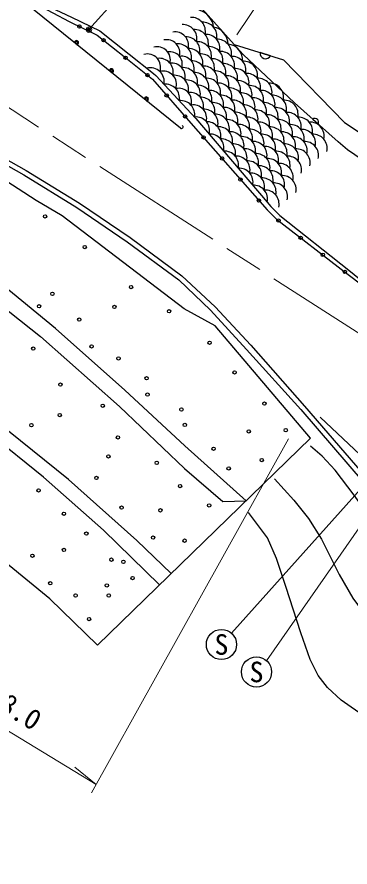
# Model space of a CAD drawing. Units: millimetres at full size, sheet at 1:1000; details may follow other scales. Extents: x 40000 to 680000, y 20000 to 380000.
# Drawn here: x 100399 to 130152, y 244469 to 320330 of the extents above; entities that cross this region are included whole.
import ezdxf
from ezdxf.enums import TextEntityAlignment as Align

# ---------------------------------------------------------------- set-up
doc = ezdxf.new("R2010")
doc.units = ezdxf.units.MM
doc.header["$LTSCALE"] = 1000
doc.header["$PDMODE"] = 32
doc.header["$PDSIZE"] = 500
doc.linetypes.add('CHAIN', pattern=[18.5, 12, -1.5, 3.5, -1.5])
for name, color, linetype, lineweight in [('M-BGD', 7, 'Continuous', 25), ('M-BGD-EXST', 7, 'Continuous', 25), ('M-BMK', 2, 'CHAIN', 13), ('M-STR-HTXT', 7, 'Continuous', 13), ('M-STR-STRC', 7, 'Continuous', 25)]:
    doc.layers.add(name, color=color, linetype=linetype, lineweight=lineweight)
doc.styles.add('ＭＳ ゴシック', font='')
doc.styles.get('ＭＳ ゴシック').set_extended_font_data('MS Gothic')

msp = doc.modelspace()

# ---------------------------------------------------------------- linework, layer by layer
at = {"layer": 'M-BGD'}
for p, q in [((123061, 316869), (122114, 317161)), ((112608, 315276), (112809, 315116)), ((112809, 315116), (116381, 311266)), ((116381, 311266), (122757, 303795)), ((126831, 311208), (127298, 310791))]:
    msp.add_line(p, q, dxfattribs=at)
for points in [[(95132, 326474), (95755, 326312), (96994, 326176), (99105, 325983), (101603, 325751), (104197, 325789), (107528, 325925), (111129, 326060), (113266, 324469), (115376, 322747), (117216, 320754), (119808, 317873)], [(101952, 321886), (105259, 320330), (107809, 319090), (110411, 317024), (112608, 315276)], [(102136, 321476), (105065, 319924), (107568, 318707), (110131, 316672), (112502, 314785), (115936, 310868), (122745, 303116), (123598, 302284), (129751, 297540), (131440, 296253), (133168, 294956), (135991, 293219), (139542, 290987), (148791, 285170), (153278, 282325), (155947, 280667), (158329, 279465), (161769, 277680), (164496, 276284), (166276, 275412), (171492, 273414), (174583, 272664), (177376, 272309), (183951, 271744)], [(119808, 317873), (124224, 316510), (129668, 310922), (134017, 308014), (147930, 298932), (152966, 295781), (155134, 294358), (157333, 292921), (165425, 288713), (172313, 285677), (179968, 283866), (183669, 283541), (193690, 283942), (206548, 287609), (220001, 291620), (221311, 291674), (221778, 291851)], [(184647, 280904), (179569, 281696), (177212, 281993), (173387, 282944), (171473, 283311), (169858, 283975), (167698, 284935), (165438, 286059), (161076, 288387), (154530, 291863), (142078, 300192), (129928, 308469), (129089, 309191), (125203, 312662), (120616, 316975), (119808, 317873)], [(126607, 282728), (118106, 292779), (115333, 294274), (104425, 302595), (102114, 303944), (93547, 309486), (90419, 311034)], [(95019, 309613), (101000, 306245), (105740, 303335), (110256, 300277), (114846, 296882), (117688, 294152), (120897, 290646), (125755, 285301), (131428, 278736)], [(95226, 310002), (101223, 306624), (105978, 303705), (110510, 300636), (115130, 297219), (118097, 294473), (121304, 291046), (126085, 285593), (131761, 279024)], [(87744, 302270), (89809, 301114), (94165, 298262), (97846, 295472), (102512, 291812), (109564, 285564), (115357, 280047), (118776, 277092), (120871, 277156), (115388, 282047), (110030, 287033), (103834, 292523), (99153, 296370), (95427, 298986), (90680, 302042), (88107, 303461)], [(122757, 303795), (123074, 303423), (123896, 302623), (130054, 297732), (131629, 296467), (133334, 295212), (136016, 293490), (139636, 291283), (149260, 285250), (153426, 282616), (155489, 281335)], [(114180, 270657), (111121, 273608), (105009, 279045), (96406, 285953), (91620, 289510), (85173, 293848)], [(113143, 269649), (108124, 274540), (102756, 279268), (97929, 283125), (90921, 288526), (84849, 292788)], [(126607, 282728), (107599, 264264), (103335, 268388), (99378, 271649), (93457, 276480), (82328, 284528)], [(189056, 249249), (185884, 249101), (181396, 249429), (177254, 250119), (173087, 251187), (168632, 253159), (160785, 257337), (148452, 266297), (141768, 271163), (127491, 284619)], [(176650, 244187), (174391, 245210), (172662, 245786), (170494, 246198), (166433, 246746), (164155, 247048), (162556, 247407), (159071, 248422), (156080, 249711), (154922, 250380), (153166, 251629), (151380, 253477), (144056, 261451), (139620, 265860), (136025, 269285), (134226, 271395), (133597, 272346), (132534, 274289), (131651, 276083), (130519, 277663), (128825, 279890), (127650, 281134), (126615, 282042)], [(123407, 279108), (125127, 277206), (126452, 275572), (127593, 273740), (129175, 270560), (130415, 268461), (131669, 266770), (133276, 264925), (136199, 262283), (138342, 260339), (139765, 258860), (141134, 257402), (145342, 251954), (147550, 248899), (149813, 246495), (152131, 244837), (154319, 243602)], [(142410, 244592), (141402, 245777), (140691, 247021), (139358, 249094), (138528, 250901), (137046, 252737), (135357, 254485), (133639, 256143), (131535, 257832), (129371, 259372), (128152, 260476), (127293, 261572), (126581, 262994), (125752, 265363), (124416, 269490), (123586, 272008), (122786, 273844), (121068, 276095)]]:
    msp.add_lwpolyline(points, dxfattribs=at)
for centre in [(105975, 319482), (108138, 318254), (110096, 316699), (112053, 315143), (113772, 313337), (115420, 311458), (117069, 309579), (118718, 307700), (120368, 305822), (122018, 303943), (102905, 302538), (123762, 302158), (125742, 300631), (106447, 299800), (127722, 299105), (129701, 297578), (110597, 296223), (103569, 295622), (102379, 294516), (109108, 294459), (113989, 294073), (105965, 293329), (117601, 291262), (101857, 290737), (107068, 290932), (109467, 289857), (119835, 288608), (104274, 287525), (111976, 288093), (112059, 286633), (108065, 285631), (115093, 285301), (122510, 285825), (104219, 284807), (101692, 283901), (115396, 283923), (121103, 283345), (124412, 283455), (109413, 282809), (117960, 281801), (108565, 281114), (112888, 280539), (122261, 280782), (119311, 280038), (107498, 279199), (114968, 278461), (102327, 278078), (104598, 276000), (109742, 276547), (113217, 276301), (117567, 276738), (106595, 274222), (112560, 273867), (115378, 273593), (101780, 272253), (104598, 272773), (108839, 271898), (109906, 271706), (110727, 270257), (103367, 269792), (108428, 269601), (105638, 268698), (108593, 268698), (106842, 266593)]:
    msp.add_circle(centre, 150, dxfattribs=at)
for centre, radius, start, end in [((116193, 319229), 1780, 6.30653, 74.65452), ((115983, 319049), 1250, 347.35042, 93.61063), ((115222, 318399), 1250, 347.35042, 93.61063), ((117012, 318613), 1250, 347.35042, 93.61063), ((117694, 317880), 1567, 0.83158, 80.12947), ((114537, 317813), 1185, 345.77602, 99.92538), ((116251, 317963), 1250, 347.35042, 93.61063), ((117281, 317527), 1250, 347.35042, 93.61063), ((113760, 317110), 1194, 345.93033, 102.06054), ((114744, 316684), 1261, 347.60194, 95.71434), ((115491, 317314), 1250, 347.35042, 91.66432), ((116520, 316878), 1250, 347.35042, 93.61063), ((118310, 317091), 1250, 347.35042, 93.61063), ((119147, 316490), 1417, 355.60037, 85.36068), ((112937, 316509), 1167, 345.29827, 105.42926), ((114059, 316116), 1110, 343.72458, 99.73832), ((115696, 316213), 1309, 348.63396, 90.45296), ((117550, 316442), 1250, 347.35042, 93.61063), ((118579, 316006), 1250, 347.35042, 93.61063), ((122616, 317109), 505, 174.01594, 331.67413), ((112049, 315851), 1181, 340.85275, 105.02371), ((113123, 315401), 1242, 347.27323, 98.63304), ((115087, 315679), 1153, 344.88739, 98.43998), ((115999, 315136), 1277, 347.96393, 91.06777), ((116789, 315793), 1250, 347.35042, 93.61063), ((117819, 315357), 1250, 347.35042, 93.61063), ((119609, 315570), 1250, 347.35042, 93.61063), ((120638, 315134), 1250, 347.35042, 93.61063), ((112319, 314555), 1241, 349.50337, 104.64694), ((114200, 314983), 1237, 347.04805, 96.21145), ((115239, 314524), 1286, 348.18848, 95.09548), ((117058, 314708), 1250, 347.35042, 93.61063), ((118848, 314921), 1250, 347.35042, 93.61063), ((119878, 314485), 1250, 347.35042, 93.61063), ((113470, 314323), 1181, 340.85275, 105.02371), ((114457, 313869), 1265, 347.6881, 95.54392), ((116195, 314033), 1345, 349.36211, 89.80065), ((117327, 313623), 1250, 347.35042, 93.61063), ((118088, 314272), 1250, 347.35042, 93.61063), ((119117, 313836), 1250, 347.35042, 93.61063), ((120907, 314049), 1250, 347.35042, 93.61063), ((121937, 313613), 1250, 347.35042, 93.61063), ((113669, 313086), 1250, 349.71559, 95.97579), ((115537, 313466), 1247, 347.25651, 96.05326), ((116511, 312960), 1301, 348.47571, 90.59649), ((118356, 313187), 1250, 347.35042, 93.61063), ((120147, 313400), 1250, 347.35042, 93.61063), ((121176, 312964), 1250, 347.35042, 93.61063), ((122966, 313177), 1250, 347.35042, 93.61063), ((114850, 312817), 1150, 342.40734, 103.28404), ((115827, 312367), 1239, 347.09555, 96.23369), ((117596, 312537), 1250, 347.35042, 93.61063), ((118625, 312101), 1250, 347.35042, 93.61063), ((119386, 312751), 1250, 347.35042, 93.61063), ((120416, 312314), 1250, 347.35042, 93.61063), ((122206, 312528), 1250, 347.35042, 93.61063), ((123235, 312092), 1250, 347.35042, 93.61063), ((115029, 311620), 1250, 349.71559, 95.97579), ((116756, 311865), 1325, 350.84017, 90.13519), ((117865, 311452), 1250, 347.35042, 93.61063), ((119655, 311665), 1250, 347.35042, 93.61063), ((121445, 311878), 1250, 347.35042, 93.61063), ((122475, 311442), 1250, 347.35042, 93.61063), ((124265, 311656), 1250, 347.35042, 93.61063), ((116140, 311273), 1212, 346.433, 99.22682), ((117115, 310844), 1249, 345.42695, 93.64526), ((118894, 311016), 1250, 347.35042, 93.61063), ((119924, 310580), 1250, 347.35042, 93.61063), ((120684, 311229), 1250, 347.35042, 93.61063), ((121714, 310793), 1250, 347.35042, 93.61063), ((123504, 311006), 1250, 347.35042, 93.61063), ((124534, 310570), 1250, 347.35042, 93.61063), ((116410, 310208), 1198, 344.14578, 97.23734), ((118078, 310353), 1301, 348.47571, 90.59649), ((119163, 309931), 1250, 347.35042, 93.61063), ((120953, 310144), 1250, 347.35042, 93.61063), ((122743, 310357), 1250, 347.35042, 93.61063), ((123773, 309921), 1250, 347.35042, 93.61063), ((125563, 310134), 1250, 347.35042, 93.61063), ((127028, 310959), 318, 328.1173, 128.33503), ((117341, 309710), 1280, 348.01038, 91.0228), ((118402, 309282), 1250, 347.35042, 93.61063), ((120193, 309495), 1250, 347.35042, 93.61063), ((121222, 309059), 1250, 347.35042, 93.61063), ((121983, 309708), 1250, 347.35042, 93.61063), ((123012, 309272), 1250, 347.35042, 93.61063), ((124802, 309485), 1250, 347.35042, 93.61063), ((125832, 309049), 1250, 347.35042, 93.61063), ((126593, 309698), 1250, 347.35042, 93.61063), ((117642, 308633), 1250, 347.35042, 93.61063), ((119432, 308846), 1250, 347.35042, 93.61063), ((120462, 308410), 1250, 347.35042, 93.61063), ((122252, 308623), 1250, 347.35042, 93.61063), ((124042, 308836), 1250, 347.35042, 93.61063), ((125071, 308400), 1250, 347.35042, 93.61063), ((126861, 308613), 1250, 347.35042, 93.61063), ((118671, 308196), 1250, 347.35042, 93.61063), ((119701, 307760), 1250, 347.35042, 93.61063), ((121491, 307974), 1250, 347.35042, 93.61063), ((122521, 307538), 1250, 347.35042, 93.61063), ((123281, 308187), 1250, 347.35042, 93.61063), ((124311, 307751), 1250, 347.35042, 93.61063), ((126101, 307964), 1250, 347.35042, 93.61063), ((118940, 307111), 1250, 347.35042, 93.61063), ((120730, 307324), 1250, 347.35042, 93.61063), ((121760, 306888), 1250, 347.35042, 93.61063), ((123550, 307102), 1250, 347.35042, 93.61063), ((125340, 307315), 1250, 347.35042, 93.61063), ((119970, 306675), 1250, 347.35042, 93.61063), ((120999, 306239), 1250, 347.35042, 93.61063), ((122789, 306452), 1250, 347.35042, 93.61063), ((123819, 306016), 1250, 347.35042, 93.61063), ((124580, 306665), 1250, 347.35042, 93.61063), ((120239, 305590), 1250, 347.35042, 93.61063), ((122029, 305803), 1250, 347.35042, 93.61063), ((123058, 305367), 1250, 347.35042, 93.61063), ((121268, 305154), 1250, 347.35042, 93.61063), ((122298, 304718), 1250, 347.35042, 93.61063), ((124088, 304931), 1250, 347.35042, 93.61063), ((121537, 304069), 1250, 347.35042, 93.61063), ((123327, 304282), 1250, 347.35042, 93.61063), ((122567, 303633), 1250, 347.35042, 93.61063)]:
    msp.add_arc(centre, radius, start, end, dxfattribs=at)
at = {"layer": 'M-BGD-EXST'}
for centre in [(118666, 264328), (121798, 261877)]:
    msp.add_circle(centre, 1350, dxfattribs=at)
at = {"layer": 'M-BMK'}
msp.add_lwpolyline([(92240, 316999), (133651, 290343), (143971, 283587), (150431, 279446), (155420, 276596), (161120, 273529), (164794, 271710), (166744, 270921), (168855, 270202), (171731, 269321), (175149, 268464), (179501, 267800), (183961, 267360)], dxfattribs=at)
at = {"layer": 'M-STR-HTXT'}
for p, q in [((106829, 319207), (109876, 322633)), ((120028, 318735), (122890, 322961)), ((135547, 283200), (119566, 265334)), ((136898, 283290), (122698, 262883)), ((107061, 251098), (124667, 282673)), ((77853, 269870), (107469, 251830)), ((107469, 251830), (105570, 253387))]:
    msp.add_line(p, q, dxfattribs=at)
for radius in [150, 120, 90, 60, 30, 20]:
    msp.add_circle((106829, 319207), radius, dxfattribs=at)
msp.add_point((106829, 319207), dxfattribs=at)
at = {"layer": 'M-STR-STRC'}
msp.add_line((114993, 310413), (101779, 321066), dxfattribs=at)
for centre in [(105721, 318032), (108835, 315522), (111949, 313011)]:
    msp.add_circle(centre, 100, dxfattribs=at)
for centre, radius, start, end in [((105721, 318032), 188, 284.25513, 177.99492), ((105721, 318032), 150, 272.53465, 189.7154), ((105721, 318032), 112, 231.12509, 231.12496), ((108835, 315522), 188, 284.25513, 177.99492), ((108835, 315522), 150, 272.53465, 189.7154), ((108835, 315522), 112, 231.12509, 231.12496), ((111949, 313011), 188, 284.25513, 177.99492), ((111949, 313011), 150, 272.53465, 189.7154), ((111949, 313011), 112, 231.12509, 231.12496), ((115087, 310530), 150, 231.12503, 51.12503)]:
    msp.add_arc(centre, radius, start, end, dxfattribs=at)

# ---------------------------------------------------------------- texts
at = {"layer": 'M-BGD-EXST', "style": 'ＭＳ ゴシック'}
for p in [(118666, 264328), (121798, 261877)]:
    msp.add_text('S', height=1833, dxfattribs=at).set_placement(p, align=Align.MIDDLE_CENTER)
at = {"layer": 'M-STR-HTXT', "style": 'ＭＳ ゴシック'}
msp.add_text('側  溝   L=48.0', height=1833, rotation=328.653, dxfattribs=at).set_placement((93576, 260973), align=Align.BOTTOM_CENTER)

doc.saveas('drawing.dxf')
